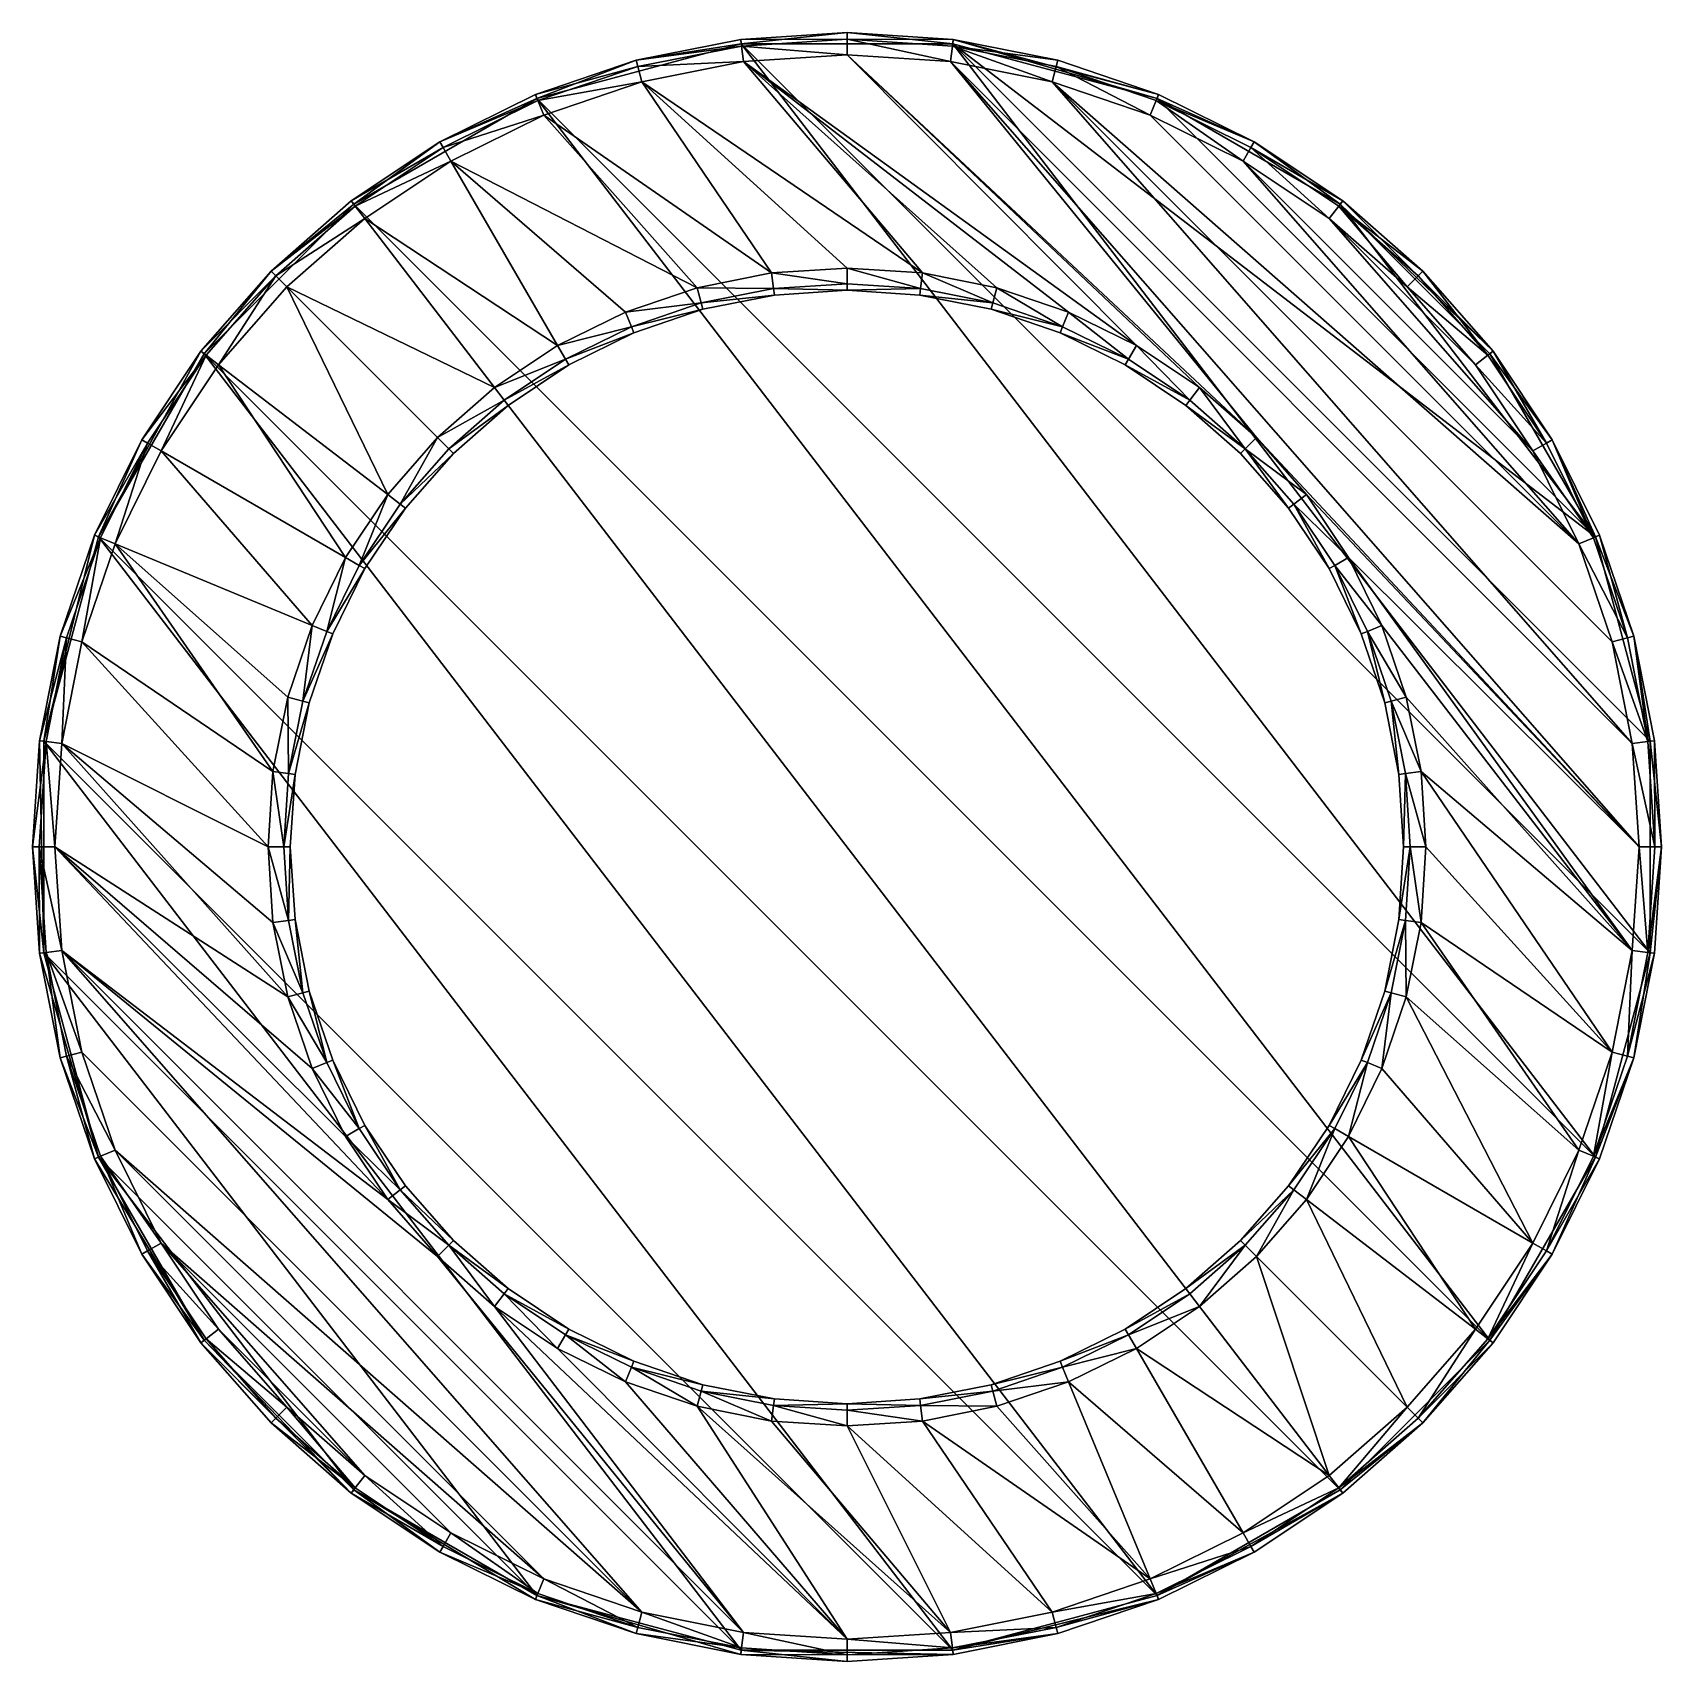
# Model space of a CAD drawing. Header units: centimetres. Extents: x -4.01 to 3.99, y -4 to 4.
import ezdxf

# ---------------------------------------------------------------- set-up
doc = ezdxf.new("R2010")
doc.units = ezdxf.units.CM
doc.header["$MEASUREMENT"] = 0
doc.layers.add('SPOT', color=254, linetype='Continuous')

msp = doc.modelspace()

# ---------------------------------------------------------------- meshes
at = {"layer": 'SPOT', "color": 250}
mesh = msp.add_polyface(dxfattribs=at)
corners = [(0.5161, 3.9677, -0.0107), (1.5247, 3.6975, -0.0107), (1.0293, 3.8657, -0.0107), (2.429, 3.1754, -0.0107), (3.1674, 2.437, -0.0107), (2.8224, 2.8304, -0.0107), (2.4162, 3.1587, -0.0107), (1.994, 3.4661, -0.0107), (1.5167, 3.6781, -0.0107), (0.5134, 3.9469, -0.0107), (-0.006, 4.002, -0.0107), (-0.5254, 3.9469, -0.0107), (-0.5281, 3.9677, -0.0107), (-1.0413, 3.8657, -0.0107), (-1.5287, 3.6781, -0.0107), (-1.5367, 3.6975, -0.0107), (-2.006, 3.4661, -0.0107), (-2.4283, 3.1587, -0.0107), (-2.4411, 3.1754, -0.0107), (-2.8344, 2.8304, -0.0107), (-3.1628, 2.4242, -0.0107), (-3.1794, 2.437, -0.0107), (-3.6821, 1.5246, -0.0107), (-3.4701, 2.002, -0.0107), (-3.7015, 1.5327, -0.0107), (-3.951, 0.5213, -0.0107), (-3.8697, 1.0372, -0.0107), (-3.9718, 0.5241, -0.0107), (-3.951, -0.5174, -0.0107), (-4.006, 0.002, -0.0107), (-3.9718, -0.5202, -0.0107), (-3.6821, -1.5207, -0.0107), (-3.8697, -1.0333, -0.0107), (-3.7015, -1.5288, -0.0107), (-3.1628, -2.4203, -0.0107), (-3.4701, -1.998, -0.0107), (-3.1794, -2.4331, -0.0107), (-2.4411, -3.1715, -0.0107), (-2.8344, -2.8265, -0.0107), (3.1507, 2.4242, -0.0107), (3.4581, 2.002, -0.0107), (3.6701, 1.5246, -0.0107), (3.6895, 1.5327, -0.0107), (3.8577, 1.0372, -0.0107), (3.9389, 0.5213, -0.0107), (3.9598, 0.5241, -0.0107), (3.994, 0.002, -0.0107), (3.9389, -0.5174, -0.0107), (3.9598, -0.5202, -0.0107), (3.8577, -1.0333, -0.0107), (3.6701, -1.5207, -0.0107), (3.6895, -1.5288, -0.0107), (3.4581, -1.998, -0.0107), (3.1507, -2.4203, -0.0107), (3.1674, -2.4331, -0.0107), (2.8224, -2.8265, -0.0107), (2.4162, -3.1548, -0.0107), (2.429, -3.1715, -0.0107), (1.5167, -3.6742, -0.0107), (1.994, -3.4621, -0.0107), (1.5247, -3.6936, -0.0107), (0.5134, -3.943, -0.0107), (1.0293, -3.8617, -0.0107), (0.5161, -3.9638, -0.0107), (-0.5254, -3.943, -0.0107), (-0.006, -3.998, -0.0107), (-0.5281, -3.9638, -0.0107), (-1.5287, -3.6742, -0.0107), (-1.0413, -3.8617, -0.0107), (-1.5367, -3.6936, -0.0107), (-2.4283, -3.1548, -0.0107), (-2.006, -3.4621, -0.0107), (-3.951, -0.5174, -0.053), (-3.6821, -1.5207, -0.053), (-3.1628, -2.4203, -0.053), (-2.4283, -3.1548, -0.053), (3.6701, -1.5207, -0.053), (3.1507, -2.4203, -0.053), (2.4162, 3.1587, -0.053), (1.5167, 3.6781, -0.053), (-1.5287, 3.6781, -0.053), (-0.5254, 3.9469, -0.053), (2.4162, -3.1548, -0.053), (3.9389, -0.5174, -0.053), (3.9389, 0.5213, -0.053), (3.6701, 1.5246, -0.053), (3.1507, 2.4242, -0.053), (-2.4283, 3.1587, -0.053), (-3.1628, 2.4242, -0.053), (-3.6821, 1.5246, -0.053), (0.5134, 3.9469, -0.053), (1.5167, -3.6742, -0.053), (0.5134, -3.943, -0.053), (-3.951, 0.5213, -0.053), (-0.5254, -3.943, -0.053), (-1.5287, -3.6742, -0.053)]
mesh.append_faces([[corners[k] for k in face] for face in [(0, 1, 2), (3, 4, 5), (37, 36, 38), (85, 78, 86), (73, 75, 74)]], dxfattribs={"vtx0": -1, "color": 250})
mesh.append_faces([[corners[k] for k in face] for face in [(6, 7, 8), (8, 0, 9), (9, 10, 11), (11, 13, 14), (14, 16, 17), (17, 19, 20), (20, 21, 22), (22, 24, 25), (25, 27, 28), (28, 30, 31), (31, 33, 34), (4, 39, 40), (39, 4, 6), (40, 41, 42), (42, 41, 43), (43, 44, 45), (45, 44, 46), (46, 47, 48), (48, 47, 49), (49, 50, 51), (51, 50, 52), (52, 53, 54), (54, 53, 55), (55, 56, 57), (57, 58, 59), (59, 58, 60), (60, 61, 62), (62, 61, 63), (63, 64, 65), (65, 64, 66), (66, 67, 68), (68, 67, 69), (69, 70, 71), (71, 70, 37), (72, 31, 73), (31, 72, 28), (74, 70, 75), (70, 74, 34), (73, 34, 74), (34, 73, 31), (8, 78, 6), (78, 8, 79), (41, 84, 44), (84, 41, 85), (39, 85, 41), (85, 39, 86), (6, 86, 39), (86, 6, 78), (78, 85, 79), (79, 85, 90), (90, 83, 81), (81, 76, 80), (80, 77, 87), (87, 82, 88), (88, 91, 89), (89, 92, 93), (93, 94, 72), (72, 95, 73), (9, 79, 8), (79, 9, 90), (44, 83, 47), (83, 44, 84), (95, 64, 94), (64, 95, 67), (94, 61, 92), (61, 94, 64), (75, 67, 95), (67, 75, 70)]], dxfattribs={"vtx0": -1, "vtx1": -1, "color": 250})
mesh.append_faces([[corners[k] for k in face] for face in [(4, 3, 6), (8, 1, 0), (34, 36, 37)]], dxfattribs={"vtx0": -1, "vtx1": -1, "vtx2": -1, "color": 250})
mesh.append_faces([[corners[k] for k in face] for face in [(6, 3, 7), (8, 7, 1), (9, 0, 10), (11, 10, 12), (11, 12, 13), (14, 13, 15), (14, 15, 16), (17, 16, 18), (17, 18, 19), (20, 19, 21), (22, 21, 23), (22, 23, 24), (25, 24, 26), (25, 26, 27), (28, 27, 29), (28, 29, 30), (31, 30, 32), (31, 32, 33), (34, 33, 35), (34, 35, 36), (40, 39, 41), (43, 41, 44), (46, 44, 47), (49, 47, 50), (52, 50, 53), (55, 53, 56), (57, 56, 58), (60, 58, 61), (63, 61, 64), (66, 64, 67), (69, 67, 70), (37, 70, 34), (76, 53, 50), (53, 76, 77), (80, 11, 14), (11, 80, 81), (77, 56, 53), (56, 77, 82), (83, 50, 47), (50, 83, 76), (87, 14, 17), (14, 87, 80), (88, 17, 20), (17, 88, 87), (89, 20, 22), (20, 89, 88), (90, 85, 84), (90, 84, 83), (81, 83, 76), (80, 76, 77), (87, 77, 82), (88, 82, 91), (89, 91, 92), (93, 92, 94), (72, 94, 95), (73, 95, 75), (93, 22, 25), (22, 93, 89), (81, 9, 11), (9, 81, 90), (72, 25, 28), (25, 72, 93), (91, 61, 58), (61, 91, 92), (82, 58, 56), (58, 82, 91)]], dxfattribs={"vtx0": -1, "vtx2": -1, "color": 250})
mesh = msp.add_polyface(dxfattribs=at)
corners = [(-0.3671, 2.7444, -0.2513), (-0.742, 2.7487, -0.2773), (-0.3772, 2.8213, -0.2773), (-0.7219, 2.6739, -0.2513), (-0.3629, 2.7126, -0.1884), (-0.7136, 2.6428, -0.1884), (-1.0129, 3.7598, -0.2773), (-1.5245, 3.6678, -0.2513), (-1.033, 3.8347, -0.2513), (-1.5367, 3.6975, -0.1884), (-1.0413, 3.8657, -0.1884), (-0.006, 2.7681, -0.2513), (-0.006, 2.8456, -0.2773), (-0.006, 2.736, -0.1884), (-1.0646, 2.5575, -0.2513), (-1.4278, 2.4646, -0.2773), (-1.0942, 2.6291, -0.2773), (-1.0523, 2.5279, -0.1884), (-1.3891, 2.3975, -0.2513), (-0.006, 3.8924, -0.2773), (-0.5239, 3.9359, -0.2513), (-0.006, 3.9699, -0.2513), (-0.5138, 3.8591, -0.2773), (-0.5281, 3.9677, -0.1884), (-0.006, 4.002, -0.1884), (0.3652, 2.8213, -0.2773), (-1.4948, 3.5962, -0.2773), (-1.9512, 3.3711, -0.2773), (-0.3629, 2.7126, -0.0107), (-0.7136, 2.6428, -0.0107), (-1.0523, 2.5279, -0.0107), (-1.373, 2.3697, -0.1884), (-0.006, 2.736, -0.0107), (-1.0413, 3.8657, -0.0107), (-0.5281, 3.9677, -0.0107), (-1.5367, 3.6975, -0.0107), (-0.006, 4.002, -0.0107)]
mesh.append_faces([[corners[k] for k in face] for face in [(0, 1, 2), (11, 2, 12), (14, 15, 16), (20, 19, 22), (3, 16, 1), (8, 22, 6), (22, 25, 6), (6, 25, 12), (6, 12, 2), (6, 2, 26), (26, 2, 1), (27, 1, 16)]], dxfattribs={"vtx0": -1, "vtx1": -1, "vtx2": -1, "color": 250})
mesh.append_faces([[corners[k] for k in face] for face in [(1, 0, 3), (3, 4, 5), (4, 3, 0), (6, 7, 8), (8, 9, 10), (2, 11, 0), (0, 13, 4), (13, 0, 11), (17, 18, 14), (19, 20, 21), (21, 23, 24), (23, 21, 20), (14, 5, 17), (5, 14, 3), (16, 3, 14), (22, 8, 20), (20, 10, 23), (10, 20, 8), (5, 28, 29), (28, 5, 4), (30, 31, 17), (4, 32, 28), (32, 4, 13), (17, 29, 30), (29, 17, 5), (23, 33, 34), (33, 23, 10), (10, 35, 33), (24, 34, 36), (34, 24, 23)]], dxfattribs={"vtx0": -1, "vtx2": -1, "color": 250})
mesh = msp.add_polyface(dxfattribs=at)
corners = [(0.5018, 3.8591, -0.2773), (-0.006, 3.9699, -0.2513), (0.5119, 3.9359, -0.2513), (-0.006, 3.8924, -0.2773), (0.5161, 3.9677, -0.1884), (-0.006, 4.002, -0.1884), (1.9392, 3.3711, -0.2773), (1.5124, 3.6678, -0.2513), (1.9779, 3.4383, -0.2513), (1.4828, 3.5962, -0.2773), (1.994, 3.4661, -0.1884), (1.5247, 3.6975, -0.1884), (1.021, 3.8347, -0.2513), (1.0293, 3.8657, -0.1884), (1.0009, 3.7598, -0.2773), (3.5883, 1.4907, -0.2773), (2.0048, 2.0127, -0.2773), (1.7251, 2.258, -0.2773), (1.4158, 2.4646, -0.2773), (-0.5138, 3.8591, -0.2773), (1.0822, 2.6291, -0.2773), (0.73, 2.7487, -0.2773), (0.3652, 2.8213, -0.2773), (0.355, 2.7444, -0.2513), (-0.006, 2.8456, -0.2773), (-0.006, 2.7681, -0.2513), (-0.006, 2.736, -0.1884), (2.3623, 3.0884, -0.2773), (2.4095, 3.1499, -0.2513), (0.7099, 2.6739, -0.2513), (2.429, 3.1754, -0.1884), (0.5161, 3.9677, -0.0107), (1.0293, 3.8657, -0.0107), (2.429, 3.1754, -0.0107), (1.994, 3.4661, -0.0107), (1.5247, 3.6975, -0.0107), (-0.006, 4.002, -0.0107)]
mesh.append_faces([[corners[k] for k in face] for face in [(1, 4, 2), (4, 1, 5), (7, 10, 8), (10, 7, 11), (12, 11, 7), (11, 12, 13), (23, 26, 25), (2, 13, 12), (13, 2, 4), (8, 30, 28), (30, 8, 10), (10, 33, 30), (33, 10, 34), (11, 34, 10), (34, 11, 35), (5, 31, 4), (31, 5, 36)]], dxfattribs={"vtx0": -1, "vtx1": -1, "color": 250})
mesh.append_faces([[corners[k] for k in face] for face in [(1, 0, 3), (7, 6, 9), (12, 9, 14), (9, 15, 14), (16, 3, 0), (3, 17, 18), (3, 18, 19), (19, 18, 20), (19, 20, 21), (19, 21, 22), (23, 24, 22), (2, 14, 0), (8, 27, 6), (29, 22, 21)]], dxfattribs={"vtx0": -1, "vtx1": -1, "vtx2": -1, "color": 250})
mesh.append_faces([[corners[k] for k in face] for face in [(0, 1, 2), (6, 7, 8), (9, 12, 7), (24, 23, 25), (14, 2, 12), (27, 8, 28), (22, 29, 23), (13, 31, 32), (31, 13, 4), (11, 32, 35), (32, 11, 13)]], dxfattribs={"vtx0": -1, "vtx2": -1, "color": 250})
mesh = msp.add_polyface(dxfattribs=at)
corners = [(-1.3891, 2.3975, -0.2513), (-1.7371, 2.258, -0.2773), (-1.4278, 2.4646, -0.2773), (-1.5245, 3.6678, -0.2513), (-1.0129, 3.7598, -0.2773), (-1.4948, 3.5962, -0.2773), (-1.5367, 3.6975, -0.1884), (-1.033, 3.8347, -0.2513), (-1.373, 2.3697, -0.1884), (-1.6899, 2.1965, -0.2513), (-2.006, 3.4661, -0.1884), (-1.99, 3.4383, -0.2513), (-1.0646, 2.5575, -0.2513), (-1.9512, 3.3711, -0.2773), (-2.8117, 2.8077, -0.2513), (-3.1794, 2.437, -0.1884), (-2.8344, 2.8304, -0.1884), (-3.154, 2.4175, -0.2513), (-1.0523, 2.5279, -0.1884), (-3.0925, 2.3703, -0.2773), (-2.7569, 2.7529, -0.2773), (-2.4411, 3.1754, -0.1884), (-2.4215, 3.1499, -0.2513), (-2.3743, 3.0884, -0.2773), (-3.4701, 2.002, -0.1884), (-0.742, 2.7487, -0.2773), (-1.0942, 2.6291, -0.2773), (-2.0168, 2.0127, -0.2773), (-2.262, 1.7331, -0.2773), (-3.4701, 2.002, -0.0107), (-3.1794, 2.437, -0.0107), (-1.373, 2.3697, -0.0107), (-1.6704, 2.171, -0.1884), (-1.0523, 2.5279, -0.0107), (-2.8344, 2.8304, -0.0107), (-2.4411, 3.1754, -0.0107), (-2.006, 3.4661, -0.0107), (-1.5367, 3.6975, -0.0107), (-1.0413, 3.8657, -0.1884)]
mesh.append_faces([[corners[k] for k in face] for face in [(14, 19, 17)]], dxfattribs={"vtx0": -1, "vtx1": -1, "color": 250})
mesh.append_faces([[corners[k] for k in face] for face in [(0, 1, 2), (3, 4, 5), (11, 5, 13), (19, 14, 20), (22, 13, 23), (5, 25, 13), (13, 26, 2), (13, 2, 23), (23, 2, 1), (23, 1, 20), (20, 1, 27), (20, 28, 19), (14, 23, 20)]], dxfattribs={"vtx0": -1, "vtx1": -1, "vtx2": -1, "color": 250})
mesh.append_faces([[corners[k] for k in face] for face in [(6, 7, 3), (8, 9, 0), (3, 10, 6), (10, 3, 11), (2, 12, 0), (5, 11, 3), (14, 15, 16), (15, 14, 17), (0, 18, 8), (11, 21, 10), (21, 11, 22), (13, 22, 11), (17, 24, 15), (22, 16, 21), (16, 22, 14), (23, 14, 22), (15, 29, 30), (31, 32, 8), (8, 33, 31), (21, 34, 35), (34, 21, 16), (16, 30, 34), (30, 16, 15), (10, 35, 36), (35, 10, 21), (37, 38, 6), (6, 36, 37), (36, 6, 10)]], dxfattribs={"vtx0": -1, "vtx2": -1, "color": 250})
mesh = msp.add_polyface(dxfattribs=at)
corners = [(0.7016, 2.6428, -0.1884), (1.0525, 2.5575, -0.2513), (1.0403, 2.5279, -0.1884), (0.7099, 2.6739, -0.2513), (1.6584, 2.171, -0.1884), (1.95, 1.9579, -0.2513), (1.9273, 1.9352, -0.1884), (1.6779, 2.1965, -0.2513), (1.7251, 2.258, -0.2773), (2.0048, 2.0127, -0.2773), (0.73, 2.7487, -0.2773), (1.0822, 2.6291, -0.2773), (2.25, 1.7331, -0.2773), (2.1885, 1.6859, -0.2513), (2.1631, 1.6663, -0.1884), (1.3771, 2.3975, -0.2513), (1.4158, 2.4646, -0.2773), (1.361, 2.3697, -0.1884), (1.0009, 3.7598, -0.2773), (3.8511, 0.5098, -0.2773), (0.5018, 3.8591, -0.2773), (3.8844, 0.002, -0.2773), (-0.006, 3.8924, -0.2773), (-0.006, 2.736, -0.1884), (0.355, 2.7444, -0.2513), (0.3509, 2.7126, -0.1884), (2.3617, 1.369, -0.1884), (1.6584, 2.171, -0.0107), (1.9273, 1.9352, -0.0107), (1.0403, 2.5279, -0.0107), (0.7016, 2.6428, -0.0107), (2.1631, 1.6663, -0.0107), (-0.006, 2.736, -0.0107), (0.3509, 2.7126, -0.0107), (1.361, 2.3697, -0.0107)]
mesh.append_faces([[corners[k] for k in face] for face in [(0, 1, 2), (1, 0, 3), (4, 5, 6), (5, 4, 7), (5, 12, 13), (2, 15, 17), (15, 2, 1), (23, 24, 25), (17, 7, 4), (7, 17, 15), (25, 3, 0), (3, 25, 24), (27, 6, 28), (6, 27, 4), (26, 31, 14), (32, 25, 33), (25, 32, 23), (29, 17, 34), (17, 29, 2)]], dxfattribs={"vtx0": -1, "vtx1": -1, "color": 250})
mesh.append_faces([[corners[k] for k in face] for face in [(5, 8, 9), (1, 10, 11), (12, 5, 9), (15, 11, 16), (18, 19, 20), (20, 21, 9), (22, 9, 8), (7, 16, 8)]], dxfattribs={"vtx0": -1, "vtx1": -1, "vtx2": -1, "color": 250})
mesh.append_faces([[corners[k] for k in face] for face in [(8, 5, 7), (10, 1, 3), (14, 5, 13), (5, 14, 6), (11, 15, 1), (13, 26, 14), (16, 7, 15), (29, 0, 2), (0, 29, 30), (31, 6, 14), (6, 31, 28), (27, 17, 4), (17, 27, 34), (30, 25, 0), (25, 30, 33)]], dxfattribs={"vtx0": -1, "vtx2": -1, "color": 250})
mesh = msp.add_polyface(dxfattribs=at)
corners = [(3.1419, 2.4175, -0.2513), (2.7449, 2.7529, -0.2773), (2.7997, 2.8077, -0.2513), (3.0805, 2.3703, -0.2773), (2.3895, 1.385, -0.2513), (2.5199, 1.0482, -0.1884), (2.3617, 1.369, -0.1884), (3.8267, 1.0289, -0.2513), (3.5883, 1.4907, -0.2773), (3.6598, 1.5204, -0.2513), (2.6212, 1.0902, -0.2773), (2.4567, 1.4238, -0.2773), (3.6895, 1.5327, -0.1884), (2.8224, 2.8304, -0.1884), (3.1674, 2.437, -0.1884), (2.4095, 3.1499, -0.2513), (2.429, 3.1754, -0.1884), (3.3632, 1.9472, -0.2773), (3.4303, 1.9859, -0.2513), (3.4581, 2.002, -0.1884), (2.3623, 3.0884, -0.2773), (1.9392, 3.3711, -0.2773), (1.4828, 3.5962, -0.2773), (1.0009, 3.7598, -0.2773), (3.7518, 1.0089, -0.2773), (3.8511, 0.5098, -0.2773), (0.5018, 3.8591, -0.2773), (3.8844, 0.002, -0.2773), (2.1885, 1.6859, -0.2513), (2.25, 1.7331, -0.2773), (2.5199, 1.0482, -0.0107), (2.3617, 1.369, -0.0107), (2.1631, 1.6663, -0.0107), (3.1674, 2.437, -0.0107), (2.8224, 2.8304, -0.0107), (3.4581, 2.002, -0.0107), (3.8577, 1.0372, -0.0107), (3.6895, 1.5327, -0.0107), (2.429, 3.1754, -0.0107)]
mesh.append_faces([[corners[k] for k in face] for face in [(0, 1, 2), (7, 8, 9), (15, 13, 2), (13, 15, 16), (9, 17, 18), (28, 11, 4), (18, 3, 0), (32, 6, 31), (13, 33, 14), (33, 13, 34), (36, 12, 37), (19, 37, 12), (37, 19, 35)]], dxfattribs={"vtx0": -1, "vtx1": -1, "color": 250})
mesh.append_faces([[corners[k] for k in face] for face in [(1, 0, 3), (10, 4, 11), (17, 9, 8), (15, 1, 20), (3, 20, 1), (20, 3, 17), (20, 17, 21), (21, 17, 8), (21, 8, 22), (23, 8, 24), (23, 24, 25), (26, 25, 27), (11, 28, 29), (3, 18, 17)]], dxfattribs={"vtx0": -1, "vtx1": -1, "vtx2": -1, "color": 250})
mesh.append_faces([[corners[k] for k in face] for face in [(4, 5, 6), (12, 7, 9), (0, 13, 14), (13, 0, 2), (9, 19, 12), (19, 9, 18), (1, 15, 2), (6, 28, 4), (18, 14, 19), (14, 18, 0), (6, 30, 31), (19, 33, 35), (33, 19, 14), (13, 38, 34), (38, 13, 16)]], dxfattribs={"vtx0": -1, "vtx2": -1, "color": 250})
mesh = msp.add_polyface(dxfattribs=at)
corners = [(-1.7371, 2.258, -0.2773), (-1.3891, 2.3975, -0.2513), (-1.6899, 2.1965, -0.2513), (-1.373, 2.3697, -0.1884), (-1.6704, 2.171, -0.1884), (-2.4016, 1.385, -0.2513), (-2.1751, 1.6663, -0.1884), (-2.3738, 1.369, -0.1884), (-2.2006, 1.6859, -0.2513), (-2.7485, 0.363, -0.2513), (-2.7528, 0.7379, -0.2773), (-2.6779, 0.7179, -0.2513), (-2.6469, 0.7096, -0.1884), (-2.7167, 0.3588, -0.1884), (-2.262, 1.7331, -0.2773), (-2.4687, 1.4238, -0.2773), (-2.5319, 1.0482, -0.1884), (-2.5616, 1.0605, -0.2513), (-2.0168, 2.0127, -0.2773), (-1.962, 1.9579, -0.2513), (-2.7569, 2.7529, -0.2773), (-3.0925, 2.3703, -0.2773), (-2.6332, 1.0902, -0.2773), (-1.9393, 1.9352, -0.1884), (-1.373, 2.3697, -0.0107), (-1.6704, 2.171, -0.0107), (-1.9393, 1.9352, -0.0107), (-2.3738, 1.369, -0.0107), (-2.5319, 1.0482, -0.0107), (-2.6469, 0.7096, -0.0107), (-2.1751, 1.6663, -0.0107), (-2.7401, 0.002, -0.1884), (-2.7167, 0.3588, -0.0107), (-2.7401, 0.002, -0.0107)]
mesh.append_faces([[corners[k] for k in face] for face in [(9, 10, 11), (5, 14, 8), (8, 18, 19), (11, 22, 17), (17, 15, 5)]], dxfattribs={"vtx0": -1, "vtx1": -1, "color": 250})
mesh.append_faces([[corners[k] for k in face] for face in [(14, 5, 15), (18, 8, 14), (20, 18, 14), (21, 14, 15), (22, 11, 10), (15, 17, 22), (2, 18, 0)]], dxfattribs={"vtx0": -1, "vtx1": -1, "vtx2": -1, "color": 250})
mesh.append_faces([[corners[k] for k in face] for face in [(0, 1, 2), (2, 3, 4), (5, 6, 7), (6, 5, 8), (9, 12, 13), (12, 9, 11), (11, 16, 12), (16, 11, 17), (8, 23, 6), (23, 8, 19), (18, 2, 19), (17, 7, 16), (7, 17, 5), (19, 4, 23), (4, 19, 2), (4, 24, 25), (23, 25, 26), (25, 23, 4), (16, 27, 28), (27, 16, 7), (12, 28, 29), (28, 12, 16), (7, 30, 27), (30, 7, 6), (6, 26, 30), (26, 6, 23), (31, 32, 33), (32, 31, 13), (13, 29, 32), (29, 13, 12)]], dxfattribs={"vtx0": -1, "vtx2": -1, "color": 250})
mesh = msp.add_polyface(dxfattribs=at)
corners = [(-3.6719, 1.5204, -0.2513), (-3.8697, 1.0372, -0.1884), (-3.7015, 1.5327, -0.1884), (-3.8387, 1.0289, -0.2513), (-2.7528, 0.7379, -0.2773), (-2.7485, 0.363, -0.2513), (-2.8253, 0.3731, -0.2773), (-3.7639, 1.0089, -0.2773), (-3.6003, 1.4907, -0.2773), (-3.3752, 1.9472, -0.2773), (-3.154, 2.4175, -0.2513), (-3.0925, 2.3703, -0.2773), (-3.4423, 1.9859, -0.2513), (-3.4701, 2.002, -0.1884), (-3.9718, 0.5241, -0.1884), (-3.94, 0.5199, -0.2513), (-2.4687, 1.4238, -0.2773), (-2.6332, 1.0902, -0.2773), (-2.8497, 0.002, -0.2773), (-3.8631, 0.5098, -0.2773), (-2.8253, -0.3692, -0.2773), (-3.8964, 0.002, -0.2773), (-3.9739, 0.002, -0.2513), (-2.7722, 0.002, -0.2513), (-2.7167, 0.3588, -0.1884), (-2.7401, 0.002, -0.1884), (-4.006, 0.002, -0.1884), (-3.4701, 2.002, -0.0107), (-3.1794, 2.437, -0.1884), (-3.7015, 1.5327, -0.0107), (-4.006, 0.002, -0.0107), (-3.9718, 0.5241, -0.0107), (-3.8697, 1.0372, -0.0107)]
mesh.append_faces([[corners[k] for k in face] for face in [(0, 7, 3), (10, 9, 12), (3, 19, 15), (15, 21, 22), (12, 8, 0), (23, 6, 5)]], dxfattribs={"vtx0": -1, "vtx1": -1, "color": 250})
mesh.append_faces([[corners[k] for k in face] for face in [(4, 5, 6), (7, 0, 8), (9, 10, 11), (11, 16, 9), (9, 16, 17), (9, 17, 8), (8, 17, 4), (8, 4, 6), (8, 6, 7), (7, 6, 18), (7, 18, 19), (19, 18, 20), (19, 3, 7), (21, 15, 19), (8, 12, 9), (6, 23, 18)]], dxfattribs={"vtx0": -1, "vtx1": -1, "vtx2": -1, "color": 250})
mesh.append_faces([[corners[k] for k in face] for face in [(0, 1, 2), (1, 0, 3), (13, 10, 12), (3, 14, 1), (14, 3, 15), (12, 2, 13), (2, 12, 0), (23, 24, 25), (24, 23, 5), (15, 26, 14), (26, 15, 22), (27, 28, 13), (13, 29, 27), (29, 13, 2), (14, 30, 31), (30, 14, 26), (2, 32, 29), (32, 2, 1), (1, 31, 32), (31, 1, 14)]], dxfattribs={"vtx0": -1, "vtx2": -1, "color": 250})
mesh = msp.add_polyface(dxfattribs=at)
corners = [(2.5199, 1.0482, -0.1884), (2.3895, 1.385, -0.2513), (2.5496, 1.0605, -0.2513), (2.8376, 0.002, -0.2773), (2.7365, 0.363, -0.2513), (2.8133, 0.3731, -0.2773), (2.7601, 0.002, -0.2513), (3.5883, 1.4907, -0.2773), (3.8267, 1.0289, -0.2513), (3.7518, 1.0089, -0.2773), (2.6212, 1.0902, -0.2773), (3.6895, 1.5327, -0.1884), (3.8577, 1.0372, -0.1884), (2.728, 0.002, -0.1884), (2.7047, 0.3588, -0.1884), (2.7407, 0.7379, -0.2773), (2.6659, 0.7179, -0.2513), (3.9619, 0.002, -0.2513), (3.9598, 0.5241, -0.1884), (3.994, 0.002, -0.1884), (3.9279, 0.5199, -0.2513), (2.0048, 2.0127, -0.2773), (3.8844, 0.002, -0.2773), (2.25, 1.7331, -0.2773), (2.4567, 1.4238, -0.2773), (3.8511, -0.5058, -0.2773), (2.6349, 0.7096, -0.1884), (3.8511, 0.5098, -0.2773), (3.994, 0.002, -0.0107), (3.9598, 0.5241, -0.0107), (2.7047, 0.3588, -0.0107), (2.728, 0.002, -0.0107), (2.5199, 1.0482, -0.0107), (2.3617, 1.369, -0.1884), (2.6349, 0.7096, -0.0107), (3.8577, 1.0372, -0.0107)]
mesh.append_faces([[corners[k] for k in face] for face in [(4, 3, 6), (1, 10, 2), (2, 15, 16), (17, 27, 20), (20, 9, 8), (16, 5, 4), (18, 28, 19), (28, 18, 29), (30, 13, 31), (13, 30, 14), (32, 26, 34), (26, 32, 0), (34, 14, 30), (14, 34, 26), (12, 29, 18), (29, 12, 35), (11, 35, 12)]], dxfattribs={"vtx0": -1, "vtx1": -1, "color": 250})
mesh.append_faces([[corners[k] for k in face] for face in [(3, 4, 5), (7, 8, 9), (15, 2, 10), (21, 22, 23), (23, 22, 24), (24, 22, 25), (24, 25, 10), (10, 25, 15), (15, 25, 5), (27, 17, 22), (9, 20, 27), (5, 16, 15)]], dxfattribs={"vtx0": -1, "vtx1": -1, "vtx2": -1, "color": 250})
mesh.append_faces([[corners[k] for k in face] for face in [(0, 1, 2), (8, 11, 12), (13, 4, 6), (4, 13, 14), (17, 18, 19), (18, 17, 20), (26, 2, 16), (2, 26, 0), (14, 16, 4), (16, 14, 26), (20, 12, 18), (12, 20, 8), (32, 33, 0)]], dxfattribs={"vtx0": -1, "vtx2": -1, "color": 250})
mesh = msp.add_polyface(dxfattribs=at)
corners = [(-2.6779, -0.714, -0.2513), (-2.8253, -0.3692, -0.2773), (-2.7485, -0.3591, -0.2513), (-2.7528, -0.734, -0.2773), (-2.7167, -0.3549, -0.1884), (-2.6469, -0.7057, -0.1884), (-3.9718, -0.5202, -0.1884), (-3.9739, 0.002, -0.2513), (-3.94, -0.516, -0.2513), (-4.006, 0.002, -0.1884), (-3.8631, -0.5058, -0.2773), (-3.8964, 0.002, -0.2773), (-2.8497, 0.002, -0.2773), (-2.7722, 0.002, -0.2513), (-2.4016, -1.3811, -0.2513), (-2.6332, -1.0863, -0.2773), (-2.5616, -1.0566, -0.2513), (-3.8697, -1.0333, -0.1884), (-3.8387, -1.025, -0.2513), (-3.7639, -1.005, -0.2773), (-2.5319, -1.0443, -0.1884), (-3.8631, 0.5098, -0.2773), (-2.4687, -1.4199, -0.2773), (-2.262, -1.7292, -0.2773), (-2.7401, 0.002, -0.1884), (-3.6003, -1.4868, -0.2773), (-3.7015, -1.5288, -0.1884), (-2.3738, -1.3651, -0.0107), (-2.5319, -1.0443, -0.0107), (-2.7401, 0.002, -0.0107), (-2.7167, -0.3549, -0.0107), (-2.6469, -0.7057, -0.0107), (-3.8697, -1.0333, -0.0107), (-3.9718, -0.5202, -0.0107), (-4.006, 0.002, -0.0107)]
mesh.append_faces([[corners[k] for k in face] for face in [(0, 1, 2), (7, 10, 8), (2, 12, 13), (14, 15, 16), (8, 19, 18), (16, 3, 0), (27, 20, 28), (4, 31, 5), (31, 4, 30), (26, 32, 17), (33, 17, 32), (17, 33, 6)]], dxfattribs={"vtx0": -1, "vtx1": -1, "color": 250})
mesh.append_faces([[corners[k] for k in face] for face in [(1, 0, 3), (10, 7, 11), (12, 2, 1), (19, 8, 10), (21, 1, 3), (21, 3, 11), (11, 3, 15), (11, 15, 22), (11, 22, 23), (11, 23, 10), (3, 16, 15), (25, 18, 19)]], dxfattribs={"vtx0": -1, "vtx1": -1, "vtx2": -1, "color": 250})
mesh.append_faces([[corners[k] for k in face] for face in [(0, 4, 5), (4, 0, 2), (6, 7, 8), (7, 6, 9), (17, 8, 18), (8, 17, 6), (20, 14, 16), (2, 24, 4), (24, 2, 13), (16, 5, 20), (5, 16, 0), (18, 26, 17), (4, 29, 30), (29, 4, 24), (20, 31, 28), (31, 20, 5), (33, 9, 6), (9, 33, 34)]], dxfattribs={"vtx0": -1, "vtx2": -1, "color": 250})
mesh = msp.add_polyface(dxfattribs=at)
corners = [(3.8267, -1.025, -0.2513), (3.8511, -0.5058, -0.2773), (3.9279, -0.516, -0.2513), (3.7518, -1.005, -0.2773), (3.9598, -0.5202, -0.1884), (3.8577, -1.0333, -0.1884), (3.8844, 0.002, -0.2773), (3.9619, 0.002, -0.2513), (2.6659, -0.714, -0.2513), (2.5199, -1.0443, -0.1884), (2.6349, -0.7057, -0.1884), (2.5496, -1.0566, -0.2513), (2.6212, -1.0863, -0.2773), (2.7407, -0.734, -0.2773), (3.994, 0.002, -0.1884), (2.4567, -1.4199, -0.2773), (2.8133, -0.3692, -0.2773), (2.7601, 0.002, -0.2513), (2.8376, 0.002, -0.2773), (2.7365, -0.3591, -0.2513), (2.7047, -0.3549, -0.1884), (2.728, 0.002, -0.1884), (2.3617, -1.3651, -0.1884), (3.6598, -1.5165, -0.2513), (2.8133, 0.3731, -0.2773), (3.5883, -1.4868, -0.2773), (3.3632, -1.9432, -0.2773), (3.8577, -1.0333, -0.0107), (3.6895, -1.5288, -0.1884), (2.3617, -1.3651, -0.0107), (2.5199, -1.0443, -0.0107), (2.6349, -0.7057, -0.0107), (2.7047, -0.3549, -0.0107), (2.728, 0.002, -0.0107), (3.9598, -0.5202, -0.0107), (3.994, 0.002, -0.0107)]
mesh.append_faces([[corners[k] for k in face] for face in [(0, 1, 2), (2, 6, 7), (8, 12, 11), (17, 16, 19), (23, 3, 0), (19, 13, 8)]], dxfattribs={"vtx0": -1, "vtx1": -1, "color": 250})
mesh.append_faces([[corners[k] for k in face] for face in [(1, 0, 3), (6, 2, 1), (12, 8, 13), (15, 11, 12), (16, 17, 18), (24, 1, 3), (24, 3, 18), (18, 3, 16), (16, 3, 25), (16, 25, 13), (13, 26, 12), (13, 19, 16)]], dxfattribs={"vtx0": -1, "vtx1": -1, "vtx2": -1, "color": 250})
mesh.append_faces([[corners[k] for k in face] for face in [(0, 4, 5), (4, 0, 2), (8, 9, 10), (9, 8, 11), (2, 14, 4), (14, 2, 7), (17, 20, 21), (20, 17, 19), (11, 22, 9), (5, 23, 0), (19, 10, 20), (10, 19, 8), (27, 28, 5), (9, 29, 30), (10, 30, 31), (30, 10, 9), (21, 32, 33), (32, 21, 20), (20, 31, 32), (31, 20, 10), (5, 34, 27), (34, 5, 4), (4, 35, 34), (35, 4, 14)]], dxfattribs={"vtx0": -1, "vtx2": -1, "color": 250})
mesh = msp.add_polyface(dxfattribs=at)
corners = [(-3.0925, -2.3664, -0.2773), (-3.4423, -1.982, -0.2513), (-3.3752, -1.9432, -0.2773), (-3.154, -2.4135, -0.2513), (-3.6719, -1.5165, -0.2513), (-3.6003, -1.4868, -0.2773), (-3.1794, -2.4331, -0.1884), (-3.4701, -1.998, -0.1884), (-3.7015, -1.5288, -0.1884), (-2.2006, -1.682, -0.2513), (-2.4687, -1.4199, -0.2773), (-2.4016, -1.3811, -0.2513), (-2.262, -1.7292, -0.2773), (-2.3738, -1.3651, -0.1884), (-2.6332, -1.0863, -0.2773), (-2.7569, -2.749, -0.2773), (-2.8117, -2.8038, -0.2513), (-2.8344, -2.8265, -0.1884), (-2.5319, -1.0443, -0.1884), (-3.8631, -0.5058, -0.2773), (-2.0168, -2.0088, -0.2773), (-1.0129, -3.7559, -0.2773), (-3.7639, -1.005, -0.2773), (-1.4948, -3.5923, -0.2773), (-1.9512, -3.3672, -0.2773), (-2.3743, -3.0845, -0.2773), (-2.4215, -3.146, -0.2513), (-2.4411, -3.1715, -0.1884), (-3.8387, -1.025, -0.2513), (-2.8344, -2.8265, -0.0107), (-3.1794, -2.4331, -0.0107), (-2.3738, -1.3651, -0.0107), (-2.1751, -1.6624, -0.1884), (-3.4701, -1.998, -0.0107), (-2.4411, -3.1715, -0.0107), (-3.8697, -1.0333, -0.0107), (-3.7015, -1.5288, -0.0107), (-2.006, -3.4621, -0.1884)]
mesh.append_faces([[corners[k] for k in face] for face in [(1, 0, 3), (4, 2, 1), (9, 10, 11), (3, 15, 16), (6, 16, 17), (16, 6, 3), (17, 26, 27), (26, 17, 16), (28, 5, 4), (18, 31, 13), (29, 27, 34), (27, 29, 17), (35, 8, 36), (37, 34, 27)]], dxfattribs={"vtx0": -1, "vtx1": -1, "color": 250})
mesh.append_faces([[corners[k] for k in face] for face in [(0, 1, 2), (2, 4, 5), (10, 9, 12), (14, 11, 10), (15, 3, 0), (19, 12, 20), (19, 21, 22), (22, 21, 5), (5, 23, 2), (2, 24, 25), (2, 25, 0), (0, 25, 15), (26, 15, 25)]], dxfattribs={"vtx0": -1, "vtx1": -1, "vtx2": -1, "color": 250})
mesh.append_faces([[corners[k] for k in face] for face in [(6, 1, 3), (1, 6, 7), (7, 4, 1), (4, 7, 8), (13, 9, 11), (11, 18, 13), (15, 26, 16), (8, 28, 4), (29, 6, 17), (6, 29, 30), (31, 32, 13), (30, 7, 6), (7, 30, 33), (33, 8, 7), (8, 33, 36)]], dxfattribs={"vtx0": -1, "vtx2": -1, "color": 250})
mesh = msp.add_polyface(dxfattribs=at)
corners = [(-1.0942, -2.6252, -0.2773), (-1.3891, -2.3936, -0.2513), (-1.0646, -2.5536, -0.2513), (-1.4278, -2.4607, -0.2773), (-2.2006, -1.682, -0.2513), (-2.3738, -1.3651, -0.1884), (-2.1751, -1.6624, -0.1884), (-0.006, -2.7321, -0.1884), (-0.3671, -2.7405, -0.2513), (-0.3629, -2.7087, -0.1884), (-1.0523, -2.524, -0.1884), (-1.373, -2.3658, -0.1884), (-1.6899, -2.1926, -0.2513), (-1.6704, -2.1671, -0.1884), (-1.962, -1.954, -0.2513), (-1.9393, -1.9313, -0.1884), (-1.7371, -2.2541, -0.2773), (-2.0168, -2.0088, -0.2773), (-0.7219, -2.6699, -0.2513), (-0.7136, -2.6389, -0.1884), (-0.5138, -3.8552, -0.2773), (-3.8631, -0.5058, -0.2773), (-1.0129, -3.7559, -0.2773), (-0.742, -2.7448, -0.2773), (-2.262, -1.7292, -0.2773), (-0.7136, -2.6389, -0.0107), (-1.0523, -2.524, -0.0107), (-1.373, -2.3658, -0.0107), (-1.6704, -2.1671, -0.0107), (-0.006, -2.7321, -0.0107), (-0.3629, -2.7087, -0.0107), (-2.3738, -1.3651, -0.0107), (-2.1751, -1.6624, -0.0107), (-1.9393, -1.9313, -0.0107)]
mesh.append_faces([[corners[k] for k in face] for face in [(7, 8, 9), (1, 10, 2), (10, 1, 11), (12, 11, 1), (11, 12, 13), (14, 13, 12), (13, 14, 15), (18, 9, 8), (9, 18, 19), (2, 19, 18), (19, 2, 10), (4, 15, 14), (15, 4, 6), (14, 24, 4), (10, 25, 19), (25, 10, 26), (13, 27, 11), (27, 13, 28), (9, 29, 7), (29, 9, 30), (15, 28, 13), (28, 15, 33)]], dxfattribs={"vtx0": -1, "vtx1": -1, "color": 250})
mesh.append_faces([[corners[k] for k in face] for face in [(1, 0, 3), (14, 16, 17), (12, 3, 16), (16, 20, 17), (21, 17, 20), (21, 20, 22), (2, 23, 0), (24, 14, 17)]], dxfattribs={"vtx0": -1, "vtx1": -1, "vtx2": -1, "color": 250})
mesh.append_faces([[corners[k] for k in face] for face in [(0, 1, 2), (4, 5, 6), (16, 14, 12), (3, 12, 1), (23, 2, 18), (10, 27, 26), (27, 10, 11), (9, 25, 30), (25, 9, 19), (6, 31, 32), (15, 32, 33), (32, 15, 6)]], dxfattribs={"vtx0": -1, "vtx2": -1, "color": 250})
mesh = msp.add_polyface(dxfattribs=at)
corners = [(3.1419, -2.4135, -0.2513), (3.3632, -1.9432, -0.2773), (3.4303, -1.982, -0.2513), (3.0805, -2.3664, -0.2773), (3.4581, -1.998, -0.1884), (3.1674, -2.4331, -0.1884), (3.6895, -1.5288, -0.1884), (3.6598, -1.5165, -0.2513), (3.5883, -1.4868, -0.2773), (2.4095, -3.146, -0.2513), (2.7449, -2.749, -0.2773), (2.7997, -2.8038, -0.2513), (2.3623, -3.0845, -0.2773), (2.5496, -1.0566, -0.2513), (2.4567, -1.4199, -0.2773), (2.3895, -1.3811, -0.2513), (2.3617, -1.3651, -0.1884), (3.8577, -1.0333, -0.1884), (2.25, -1.7292, -0.2773), (2.1885, -1.682, -0.2513), (2.7407, -0.734, -0.2773), (2.6212, -1.0863, -0.2773), (2.0048, -2.0088, -0.2773), (3.7518, -1.005, -0.2773), (2.8224, -2.8265, -0.1884), (2.429, -3.1715, -0.1884), (2.1631, -1.6624, -0.1884), (3.8577, -1.0333, -0.0107), (3.6895, -1.5288, -0.0107), (2.1631, -1.6624, -0.0107), (2.3617, -1.3651, -0.0107), (2.5199, -1.0443, -0.1884), (3.4581, -1.998, -0.0107), (3.1674, -2.4331, -0.0107), (2.429, -3.1715, -0.0107), (1.994, -3.4621, -0.1884), (2.8224, -2.8265, -0.0107)]
mesh.append_faces([[corners[k] for k in face] for face in [(0, 1, 2), (2, 8, 7), (9, 10, 11), (13, 14, 15), (15, 18, 19), (11, 3, 0)]], dxfattribs={"vtx0": -1, "vtx1": -1, "color": 250})
mesh.append_faces([[corners[k] for k in face] for face in [(1, 0, 3), (8, 2, 1), (10, 9, 12), (18, 15, 14), (20, 8, 1), (21, 1, 14), (14, 1, 3), (14, 3, 18), (18, 3, 10), (18, 10, 22), (22, 10, 12), (23, 7, 8), (3, 11, 10)]], dxfattribs={"vtx0": -1, "vtx1": -1, "vtx2": -1, "color": 250})
mesh.append_faces([[corners[k] for k in face] for face in [(0, 4, 5), (4, 0, 2), (2, 6, 4), (6, 2, 7), (16, 13, 15), (7, 17, 6), (9, 24, 25), (24, 9, 11), (15, 26, 16), (11, 5, 24), (5, 11, 0), (6, 27, 28), (16, 29, 30), (30, 31, 16), (5, 32, 33), (32, 5, 4), (34, 35, 25), (24, 33, 36), (33, 24, 5), (4, 28, 32), (28, 4, 6), (25, 36, 34), (36, 25, 24)]], dxfattribs={"vtx0": -1, "vtx2": -1, "color": 250})
mesh = msp.add_polyface(dxfattribs=at)
corners = [(1.3771, -2.3936, -0.2513), (1.0403, -2.524, -0.1884), (1.361, -2.3658, -0.1884), (1.0525, -2.5536, -0.2513), (2.0048, -2.0088, -0.2773), (2.1885, -1.682, -0.2513), (2.25, -1.7292, -0.2773), (1.95, -1.954, -0.2513), (1.9273, -1.9313, -0.1884), (2.1631, -1.6624, -0.1884), (1.6584, -2.1671, -0.1884), (1.6779, -2.1926, -0.2513), (1.7251, -2.2541, -0.2773), (1.0822, -2.6252, -0.2773), (0.7099, -2.6699, -0.2513), (0.73, -2.7448, -0.2773), (0.7016, -2.6389, -0.1884), (1.4158, -2.4607, -0.2773), (0.3509, -2.7087, -0.1884), (0.355, -2.7405, -0.2513), (2.3623, -3.0845, -0.2773), (2.3895, -1.3811, -0.2513), (-0.006, -2.7321, -0.1884), (0.3509, -2.7087, -0.0107), (0.7016, -2.6389, -0.0107), (-0.006, -2.7321, -0.0107), (1.0403, -2.524, -0.0107), (1.361, -2.3658, -0.0107), (1.6584, -2.1671, -0.0107), (1.9273, -1.9313, -0.0107), (2.1631, -1.6624, -0.0107), (2.3617, -1.3651, -0.1884)]
mesh.append_faces([[corners[k] for k in face] for face in [(5, 4, 7), (7, 12, 11)]], dxfattribs={"vtx0": -1, "vtx1": -1, "color": 250})
mesh.append_faces([[corners[k] for k in face] for face in [(4, 5, 6), (12, 7, 4), (14, 13, 15), (0, 12, 17), (4, 20, 12), (12, 20, 17), (3, 17, 13)]], dxfattribs={"vtx0": -1, "vtx1": -1, "vtx2": -1, "color": 250})
mesh.append_faces([[corners[k] for k in face] for face in [(0, 1, 2), (1, 0, 3), (5, 8, 9), (8, 5, 7), (7, 10, 8), (10, 7, 11), (13, 14, 3), (3, 16, 1), (16, 3, 14), (11, 2, 10), (2, 11, 0), (12, 0, 11), (14, 18, 16), (18, 14, 19), (15, 19, 14), (17, 3, 0), (9, 21, 5), (19, 22, 18), (16, 23, 24), (23, 16, 18), (18, 25, 23), (25, 18, 22), (1, 24, 26), (24, 1, 16), (2, 26, 27), (26, 2, 1), (10, 27, 28), (27, 10, 2), (8, 28, 29), (28, 8, 10), (30, 31, 9), (9, 29, 30), (29, 9, 8)]], dxfattribs={"vtx0": -1, "vtx2": -1, "color": 250})
mesh = msp.add_polyface(dxfattribs=at)
corners = [(-0.5239, -3.932, -0.2513), (-1.0129, -3.7559, -0.2773), (-0.5138, -3.8552, -0.2773), (-1.033, -3.8307, -0.2513), (-2.4411, -3.1715, -0.1884), (-1.99, -3.4343, -0.2513), (-2.006, -3.4621, -0.1884), (-2.4215, -3.146, -0.2513), (-1.0413, -3.8617, -0.1884), (-0.5281, -3.9638, -0.1884), (-2.3743, -3.0845, -0.2773), (-1.9512, -3.3672, -0.2773), (-0.3671, -2.7405, -0.2513), (-0.006, -2.7321, -0.1884), (-0.006, -2.7642, -0.2513), (-0.006, -2.8417, -0.2773), (-0.3772, -2.8174, -0.2773), (-1.5367, -3.6936, -0.0107), (-1.5367, -3.6936, -0.1884), (-2.006, -3.4621, -0.0107), (-0.006, -3.9659, -0.2513), (-0.006, -3.998, -0.1884), (-0.7219, -2.6699, -0.2513), (-0.742, -2.7448, -0.2773), (-1.5245, -3.6639, -0.2513), (-1.4948, -3.5923, -0.2773), (0.5018, -3.8552, -0.2773), (-0.006, -3.8884, -0.2773), (-1.0942, -2.6252, -0.2773), (-1.4278, -2.4607, -0.2773), (-1.7371, -2.2541, -0.2773), (-3.6003, -1.4868, -0.2773), (-3.3752, -1.9432, -0.2773), (-1.0413, -3.8617, -0.0107), (-0.5281, -3.9638, -0.0107), (-2.4411, -3.1715, -0.0107), (-0.006, -3.998, -0.0107)]
mesh.append_faces([[corners[k] for k in face] for face in [(4, 5, 6), (5, 4, 7), (8, 0, 9), (0, 8, 3), (12, 13, 14), (9, 20, 21), (20, 9, 0), (6, 24, 18), (24, 6, 5), (18, 3, 8), (3, 18, 24), (17, 8, 33), (8, 17, 18), (33, 9, 34), (9, 33, 8), (35, 6, 19), (34, 21, 36), (21, 34, 9)]], dxfattribs={"vtx0": -1, "vtx1": -1, "color": 250})
mesh.append_faces([[corners[k] for k in face] for face in [(0, 1, 2), (5, 10, 11), (12, 15, 16), (22, 16, 23), (24, 11, 25), (16, 26, 23), (23, 26, 27), (23, 27, 28), (28, 27, 29), (29, 27, 30), (30, 27, 2), (31, 1, 25), (32, 25, 11), (20, 2, 27), (3, 25, 1)]], dxfattribs={"vtx0": -1, "vtx1": -1, "vtx2": -1, "color": 250})
mesh.append_faces([[corners[k] for k in face] for face in [(1, 0, 3), (10, 5, 7), (15, 12, 14), (17, 6, 18), (6, 17, 19), (16, 22, 12), (11, 24, 5), (2, 20, 0), (25, 3, 24)]], dxfattribs={"vtx0": -1, "vtx2": -1, "color": 250})
mesh = msp.add_polyface(dxfattribs=at)
corners = [(1.9779, -3.4343, -0.2513), (2.429, -3.1715, -0.1884), (1.994, -3.4621, -0.1884), (2.4095, -3.146, -0.2513), (0.5119, -3.932, -0.2513), (1.0293, -3.8617, -0.1884), (0.5161, -3.9638, -0.1884), (1.021, -3.8307, -0.2513), (1.9392, -3.3672, -0.2773), (2.3623, -3.0845, -0.2773), (0.5018, -3.8552, -0.2773), (1.0009, -3.7559, -0.2773), (1.5124, -3.6639, -0.2513), (1.4828, -3.5923, -0.2773), (0.355, -2.7405, -0.2513), (0.73, -2.7448, -0.2773), (0.3652, -2.8174, -0.2773), (1.4158, -2.4607, -0.2773), (1.0822, -2.6252, -0.2773), (-0.006, -2.8417, -0.2773), (-0.3772, -2.8174, -0.2773), (1.5247, -3.6936, -0.1884), (-0.006, -3.9659, -0.2513), (-0.006, -3.998, -0.1884), (-0.006, -2.7321, -0.1884), (-0.006, -2.7642, -0.2513), (-0.006, -3.8884, -0.2773), (2.429, -3.1715, -0.0107), (1.994, -3.4621, -0.0107), (0.5161, -3.9638, -0.0107), (-0.006, -3.998, -0.0107), (1.0293, -3.8617, -0.0107), (1.5247, -3.6936, -0.0107)]
mesh.append_faces([[corners[k] for k in face] for face in [(3, 8, 9), (7, 10, 11), (12, 11, 13), (14, 15, 16), (17, 9, 8), (17, 8, 18), (18, 8, 13), (18, 13, 15), (15, 13, 16), (16, 13, 11), (16, 11, 19), (19, 11, 10), (19, 10, 20), (0, 13, 8), (25, 16, 19), (4, 26, 10)]], dxfattribs={"vtx0": -1, "vtx1": -1, "vtx2": -1, "color": 250})
mesh.append_faces([[corners[k] for k in face] for face in [(0, 1, 2), (1, 0, 3), (4, 5, 6), (5, 4, 7), (8, 3, 0), (10, 7, 4), (11, 12, 7), (7, 21, 5), (21, 7, 12), (13, 0, 12), (22, 6, 23), (6, 22, 4), (24, 14, 25), (16, 25, 14), (26, 4, 22), (12, 2, 21), (2, 12, 0), (2, 27, 28), (23, 29, 30), (29, 23, 6), (6, 31, 29), (31, 6, 5), (21, 28, 32), (28, 21, 2), (5, 32, 31), (32, 5, 21)]], dxfattribs={"vtx0": -1, "vtx2": -1, "color": 250})

doc.saveas('drawing.dxf')
